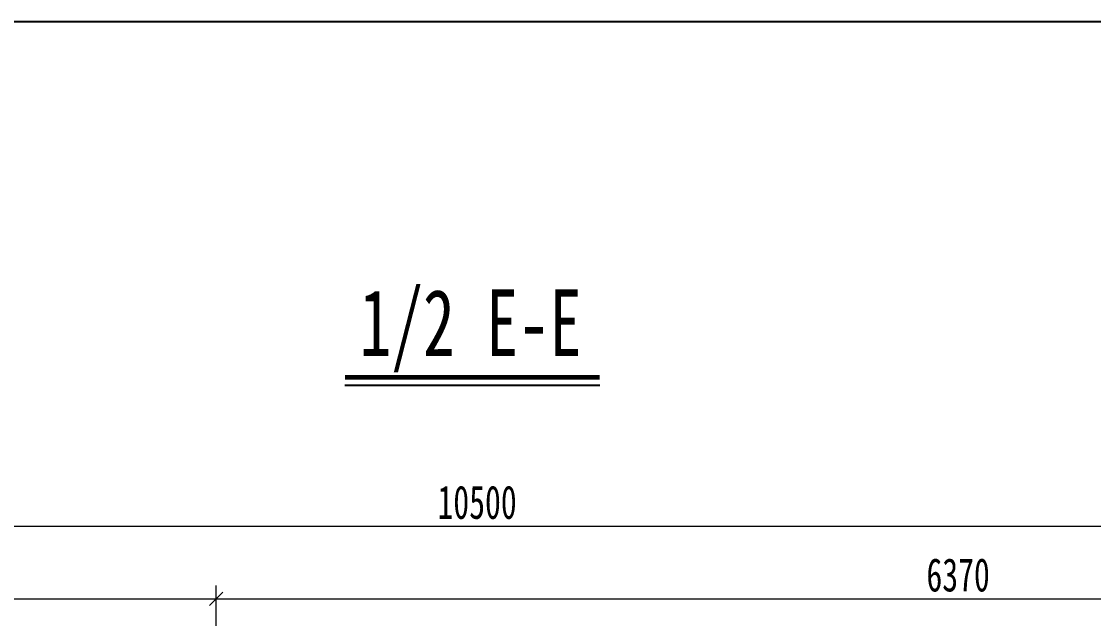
# Model space of a CAD drawing. Header units: millimetres. Extents: x 44597 to 300567, y -113054 to 73044.
# Drawn here: x 99946 to 104549, y -90036 to -87474 of the extents above; entities that cross this region are included whole.
import ezdxf
from ezdxf.enums import TextEntityAlignment as Align

# ---------------------------------------------------------------- set-up
doc = ezdxf.new("R2010")
doc.units = ezdxf.units.MM
doc.layers.get('Defpoints').update_dxf_attribs({"color": 8})
doc.layers.add('标注线及字体', color=2, linetype='Continuous', lineweight=15)
doc.layers.add('细实线', color=4, linetype='Continuous', lineweight=15)
doc.styles.add('111', font='', dxfattribs={"width": 0.7})
doc.styles.get('111').set_extended_font_data('仿宋_GB2312')
doc.dimstyles.new('200', dxfattribs={"dimscale": 0, "dimtxt": 2.5, "dimasz": 1, "dimexe": 1, "dimexo": 1, "dimgap": 0.6, "dimtad": 1, "dimdec": 0, "dimdsep": 46, "dimtxsty": '111', "dimblk": 'OBLIQUE', "dimcen": 0, "dimclrd": 4, "dimclre": 4, "dimclrt": 4, "dimadec": 1, "dimazin": 2, "dimtfac": 1, "dimtdec": 0, "dimtix": 1, "dimtmove": 2, "dimatfit": 3, "dimfxl": 4, "dimfxlon": 1, "dimtolj": 1, "dimlwd": -1, "dimlwe": -1, "dimarcsym": 0})

# ---------------------------------------------------------------- blocks, each defined once
blk = doc.blocks.new('_Oblique')
at = {"color": 0, "linetype": 'ByBlock', "lineweight": -2}
blk.add_line((-0.5, -0.5), (0.5, 0.5), dxfattribs=at)
blk = doc.blocks.new('*D2877')
at = {"layer": 'Defpoints', "color": 0, "transparency": 16777216}
for p in [(100782.3, -89951.8), (96652.3, -90481.5), (100782.3, -90969.5)]:
    blk.add_point(p, dxfattribs=at)
at = {"layer": '细实线', "color": 4, "transparency": 16777216}
for p, q in [((96652.3, -90180.3), (96652.3, -89894.6)), ((100782.3, -90180.3), (100782.3, -89894.6)), ((96652.3, -89951.8), (100782.3, -89951.8))]:
    blk.add_line(p, q, dxfattribs=at)
at = {"layer": '细实线', "color": 4, "transparency": 16777216, "xscale": 57.14285714285715, "yscale": 57.14285714285715, "zscale": 57.14285714285715, "rotation": 180}
blk.add_blockref('_Oblique', (96652.3, -89951.8), dxfattribs=at)
at = {"layer": '细实线', "color": 4, "transparency": 16777216, "xscale": 57.14285714285715, "yscale": 57.14285714285715, "zscale": 57.14285714285715}
blk.add_blockref('_Oblique', (100782.3, -89951.8), dxfattribs=at)
at = {"layer": '细实线', "color": 4, "transparency": 16777216, "insert": (98717.3, -89849.5), "char_height": 142.86, "attachment_point": 5, "style": '111'}
blk.add_mtext('\\A1;4130', dxfattribs=at)
blk = doc.blocks.new('*D2878')
at = {"layer": 'Defpoints', "color": 0, "transparency": 16777216}
for p in [(107152.3, -89640.2), (96652.3, -90058.4), (107152.3, -90954.2)]:
    blk.add_point(p, dxfattribs=at)
at = {"layer": '细实线', "color": 4, "transparency": 16777216}
for p, q in [((96652.3, -89868.7), (96652.3, -89583)), ((107152.3, -89868.7), (107152.3, -89583)), ((96652.3, -89640.2), (107152.3, -89640.2))]:
    blk.add_line(p, q, dxfattribs=at)
at = {"layer": '细实线', "color": 4, "transparency": 16777216, "xscale": 57.14285714285715, "yscale": 57.14285714285715, "zscale": 57.14285714285715, "rotation": 180}
blk.add_blockref('_Oblique', (96652.3, -89640.2), dxfattribs=at)
at = {"layer": '细实线', "color": 4, "transparency": 16777216, "xscale": 57.14285714285715, "yscale": 57.14285714285715, "zscale": 57.14285714285715}
blk.add_blockref('_Oblique', (107152.3, -89640.2), dxfattribs=at)
at = {"layer": '细实线', "color": 4, "transparency": 16777216, "insert": (101902.3, -89537.9), "char_height": 142.86, "attachment_point": 5, "style": '111'}
blk.add_mtext('\\A1;10500', dxfattribs=at)
blk = doc.blocks.new('*D2879')
at = {"layer": 'Defpoints', "color": 0, "transparency": 16777216}
for p in [(107152.3, -89951.8), (107152.3, -90937.1), (100782.3, -90969.5)]:
    blk.add_point(p, dxfattribs=at)
at = {"layer": '细实线', "color": 4, "transparency": 16777216}
for p, q in [((100782.3, -90180.3), (100782.3, -89894.6)), ((107152.3, -90180.3), (107152.3, -89894.6)), ((100782.3, -89951.8), (107152.3, -89951.8))]:
    blk.add_line(p, q, dxfattribs=at)
at = {"layer": '细实线', "color": 4, "transparency": 16777216, "xscale": 57.14285714285715, "yscale": 57.14285714285715, "zscale": 57.14285714285715, "rotation": 180}
blk.add_blockref('_Oblique', (100782.3, -89951.8), dxfattribs=at)
at = {"layer": '细实线', "color": 4, "transparency": 16777216, "xscale": 57.14285714285715, "yscale": 57.14285714285715, "zscale": 57.14285714285715}
blk.add_blockref('_Oblique', (107152.3, -89951.8), dxfattribs=at)
at = {"layer": '细实线', "color": 4, "transparency": 16777216, "insert": (103967.3, -89849.5), "char_height": 142.86, "attachment_point": 5, "style": '111'}
blk.add_mtext('\\A1;6370', dxfattribs=at)

msp = doc.modelspace()

# ---------------------------------------------------------------- linework, layer by layer
at = {"color": 4}
msp.add_line((101334.7, -89035.3), (102429, -89035.3), dxfattribs=at)
at = {"color": 6, "const_width": 20.6, "elevation": 0}
msp.add_lwpolyline([(101334.7, -89001), (102429, -89001)], dxfattribs=at)
at = {"layer": 'Defpoints'}
msp.add_lwpolyline([(91566.6, -87474.1), (113566.6, -87474.1), (113566.6, -102091.3), (91566.6, -102091.3)], close=True, dxfattribs=at)

# ---------------------------------------------------------------- texts
at = {"layer": '标注线及字体', "style": '111', "width": 0.7}
msp.add_text('1/2 E-E', height=285.71, dxfattribs=at).set_placement((101874.3, -88790), align=Align.MIDDLE)

# ---------------------------------------------------------------- dimensions: what is measured, and where the dimension line sits
at = {"layer": '细实线'}
for base, p1, p2, picture, middle in [((107152.3, -89640.2), (96652.3, -90058.4), (107152.3, -90954.2), '*D2878', (101902.3, -89537.9)), ((100782.3, -89951.8), (96652.3, -90481.5), (100782.3, -90969.5), '*D2877', (98717.3, -89849.5)), ((107152.3, -89951.8), (100782.3, -90969.5), (107152.3, -90937.1), '*D2879', (103967.3, -89849.5))]:
    dim = msp.add_linear_dim(base=base, p1=p1, p2=p2, dimstyle='200', override={"dimscale": 57.142857, "dimtxsty": '111', "dimblk": 'Oblique'}, dxfattribs=at)
    dim.commit()
    dim.dimension.update_dxf_attribs({"geometry": picture, "text_midpoint": middle})

doc.saveas('drawing.dxf')
